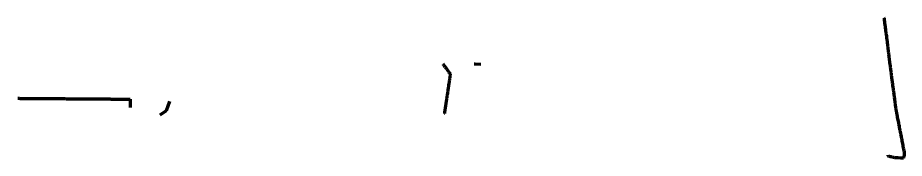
# Model space of a CAD drawing. Header units: metres. Extents: x 601342 to 604900, y 1147583 to 1148061.
# Drawn here: x 603085 to 604900, y 1147583 to 1147872 of the extents above; entities that cross this region are included whole.
import ezdxf

# ---------------------------------------------------------------- set-up
doc = ezdxf.new("R2010")
doc.units = ezdxf.units.M
doc.header["$MEASUREMENT"] = 0
doc.linetypes.add('DGN Style 3', pattern=[277.595861, 198.282758, -79.313103])
for name, color, linetype, lineweight in [('TF_F_TRA_Ledn-_1', 6, 'Continuous', 100), ('TF_K_---_Ledn-dd_1', 13, 'DGN Style 3', 70), ('TF_V_---_Ledn-_2', 140, 'DGN Style 3', 70), ('TF_V_---_Ledn-dd_2', 13, 'DGN Style 3', 70)]:
    doc.layers.add(name, color=color, linetype=linetype, lineweight=lineweight)

msp = doc.modelspace()

# ---------------------------------------------------------------- linework, layer by layer
at = {"layer": 'TF_F_TRA_Ledn-_1', "extrusion": (0.114624, 0.578783, 0.807386), "elevation": 733580.819891, "flags": 128}
msp.add_lwpolyline([(-369533.303375, -1003761.147172), (-369534.858029, -1003761.432736), (-369546.511834, -1003763.69366)], dxfattribs=at)
at = {"layer": 'TF_K_---_Ledn-dd_1'}
msp.add_line((603376.673581, 1147672.318923, 38.278008), (603389.677994, 1147681.211837, 38.22), dxfattribs=at)
at = {"layer": 'TF_K_---_Ledn-dd_1', "extrusion": (0.00328, 0.009262, 0.999952), "elevation": 12647.292255, "flags": 128}
msp.add_lwpolyline([(603386.307144, 1147613.296945), (603393.101546, 1147632.484078)], dxfattribs=at)
at = {"layer": 'TF_V_---_Ledn-_2'}
msp.add_line((604866.87, 1147588.22, 40.886587), (604866.723051, 1147589.309954, 40.921843), dxfattribs=at)
for points in [[(604858.24, 1147871.79, 36.97), (604858.3, 1147871.34, 36.97), (604858.39, 1147870.58, 36.96), (604858.84, 1147866.95, 36.91), (604859.27, 1147863.5, 36.86), (604859.4, 1147862.42, 36.85), (604859.65, 1147860.44, 36.83), (604860.08, 1147856.95, 36.75), (604860.55, 1147853.17, 36.65), (604860.71, 1147851.86, 36.63), (604860.81, 1147851.11, 36.6), (604861.23, 1147847.71, 36.66), (604861.33, 1147846.92, 36.64), (604861.41, 1147846.23, 36.61), (604861.45, 1147845.93, 36.67), (604861.51, 1147845.44, 36.63), (604861.6, 1147844.71, 36.74), (604861.64, 1147844.41, 36.77), (604861.65, 1147844.3, 36.74), (604861.72, 1147843.77, 36.49), (604861.75, 1147843.47, 36.37), (604861.82, 1147842.97, 36.28), (604861.84, 1147842.8, 36.18), (604861.88, 1147842.49, 36.17), (604861.92, 1147842.15, 36.14), (604861.98, 1147841.62, 36.28), (604861.99, 1147841.55, 36.32), (604862.040262, 1147841.167789, 36.55743), (604862.1, 1147840.75, 36.82), (604862.16, 1147840.36, 37.08), (604862.19, 1147840.17, 37.1), (604862.22, 1147839.93, 37.12), (604862.31, 1147839.35, 37.14), (604862.51, 1147837.94, 37.15), (604863.17, 1147833.42, 37.16), (604863.4, 1147831.86, 37.16), (604863.64, 1147830.17, 37.15), (604864.18, 1147826.51, 37.08), (604864.36, 1147825.22, 36.89), (604864.53, 1147824.07, 36.81), (604864.71, 1147822.86, 36.8), (604865.038041, 1147820.577665, 36.709451), (604865.08, 1147820.19, 36.69), (604865.09, 1147820.11, 36.69), (604865.14, 1147819.64, 36.72), (604865.43, 1147816.99, 36.91), (604865.55, 1147815.91, 37.03), (604865.63, 1147815.21, 37.11), (604865.81, 1147813.52, 37.07), (604866.02, 1147811.64, 37.04), (604866.11, 1147810.76, 37.02), (604866.55, 1147806.73, 36.95), (604866.68, 1147805.57, 36.94), (604866.86, 1147803.96, 36.91), (604866.87, 1147803.81, 36.89), (604867.02, 1147802.5, 36.73), (604867.12, 1147801.6, 36.69), (604867.28, 1147800.13, 36.84), (604867.33, 1147799.67, 36.88), (604867.46, 1147798.49, 36.9), (604867.56, 1147797.55, 36.91), (604867.66, 1147796.65, 36.9), (604867.71, 1147796.2, 36.95), (604867.724253, 1147796.077598, 36.949039), (604867.95, 1147794.35, 36.96), (604867.99, 1147794.03, 36.95), (604868.15, 1147792.84, 36.99), (604868.21, 1147792.41, 37.03), (604868.37, 1147791.13, 37.17), (604868.55, 1147789.77, 37.17), (604868.61, 1147789.35, 37.17), (604868.66, 1147788.94, 37.23), (604868.72, 1147788.5, 37.29), (604868.76, 1147788.22, 37.33), (604868.77, 1147788.13, 37.33), (604868.97, 1147786.62, 37.32), (604868.98, 1147786.55, 37.31), (604869.06, 1147785.93, 37.32), (604869.09, 1147785.68, 37.34), (604869.3, 1147784.08, 37.26), (604869.42, 1147783.23, 37.3), (604869.9, 1147779.59, 37.41), (604870.39, 1147775.89, 37.54), (604870.4, 1147775.79, 37.54), (604870.41, 1147775.71, 37.54), (604870.78, 1147772.92, 37.36), (604870.83, 1147772.49, 37.37), (604870.91, 1147771.92, 37.4), (604870.99, 1147771.28, 37.46), (604871.14, 1147770.18, 37.56), (604871.17, 1147769.98, 37.57), (604871.27, 1147769.23, 37.55), (604871.45, 1147767.82, 37.67), (604872.01, 1147763.59, 37.76), (604872.06, 1147763.2, 37.78), (604872.09, 1147762.98, 37.77), (604872.11, 1147762.83, 37.79), (604872.37, 1147760.85, 37.76), (604872.42, 1147760.5, 37.76), (604872.63, 1147758.91, 37.75), (604872.78, 1147757.74, 37.76), (604872.84, 1147757.32, 37.78), (604872.88, 1147757.02, 37.78), (604873.05, 1147755.74, 37.76), (604873.37, 1147753.28, 37.84), (604873.6, 1147751.53, 37.91), (604873.64, 1147751.23, 37.88), (604873.67, 1147751, 37.92), (604873.69, 1147750.84, 37.88), (604873.84, 1147749.75, 37.83), (604873.99, 1147748.62, 37.9), (604874.04, 1147748.2, 37.85), (604874.53, 1147744.49, 37.84), (604874.7, 1147743.2, 37.82), (604875.02, 1147740.84, 37.83), (604875.4, 1147737.93, 37.82), (604875.65, 1147736.07, 37.86), (604876.1, 1147732.65, 37.91), (604876.59, 1147728.92, 37.99), (604876.7, 1147728.08, 37.99), (604876.76, 1147727.62, 38), (604877.04, 1147725.5, 38.1), (604877.41, 1147722.74, 38.19), (604877.55, 1147721.65, 38.2), (604877.64, 1147720.96, 38.17), (604877.71, 1147720.45, 38.17), (604877.78, 1147719.93, 38.2), (604877.89, 1147719.1, 38.21), (604877.94, 1147718.72, 38.19), (604878.02, 1147718.06, 38.19), (604878.32, 1147715.81, 38.36), (604878.35, 1147715.61, 38.37), (604878.35, 1147715.58, 38.37), (604878.38, 1147715.37, 38.38), (604878.46, 1147714.74, 38.37), (604878.49, 1147714.5, 38.39), (604878.66, 1147713.28, 38.38), (604878.8, 1147712.19, 38.48), (604878.93, 1147711.24, 38.57), (604878.99, 1147710.75, 38.52), (604879.14, 1147709.65, 38.6), (604879.24, 1147708.85, 38.71), (604879.4, 1147707.65, 38.66), (604879.59, 1147706.18, 38.76), (604879.69, 1147705.45, 38.75), (604880, 1147703.12, 38.78), (604880.19, 1147701.64, 38.7), (604880.23, 1147701.34, 38.69), (604880.26, 1147701.15, 38.71), (604880.34, 1147700.51, 38.8), (604880.43, 1147699.87, 39.06), (604880.43, 1147699.85, 39.07), (604880.43, 1147699.84, 39.07), (604880.45, 1147699.71, 39.12), (604880.56, 1147698.83, 39.39), (604880.57, 1147698.77, 39.41), (604880.58, 1147698.73, 39.44), (604880.63, 1147698.34, 39.62), (604880.78, 1147697.23, 40.19), (604880.84, 1147696.71, 40.47), (604880.97, 1147695.72, 41), (604881.01, 1147695.43, 41.16), (604881.02, 1147695.39, 41.19), (604881.02, 1147695.38, 41.19), (604881.04, 1147695.25, 41.24), (604881.06, 1147695.11, 41.3), (604881.09, 1147694.82, 41.39), (604881.17, 1147694.28, 41.54), (604881.23, 1147693.8, 41.58), (604881.33, 1147693.05, 41.67), (604881.47, 1147691.99, 41.8), (604881.48, 1147691.88, 41.77), (604881.51, 1147691.7, 41.74), (604881.51, 1147691.65, 41.74), (604881.54, 1147691.45, 41.7), (604881.87, 1147688.92, 41.82), (604882.09, 1147687.26, 41.92), (604882.14, 1147686.91, 41.92), (604882.31, 1147685.58, 41.98), (604882.588187, 1147683.486007, 41.847902), (604882.59, 1147683.47, 41.85), (604882.69, 1147682.94, 41.81), (604882.72, 1147682.84, 41.82), (604882.94, 1147681.68, 41.91), (604883.02, 1147681.23, 41.93), (604883.1, 1147680.82, 41.82), (604883.2, 1147680.31, 41.64), (604883.42, 1147679.13, 41), (604883.48, 1147678.8, 40.82), (604883.51, 1147678.7, 40.76), (604883.52, 1147678.6, 40.67), (604883.57, 1147678.35, 40.41), (604883.58, 1147678.28, 40.37), (604883.6, 1147678.19, 40.36), (604883.68, 1147677.79, 40.23), (604883.71, 1147677.65, 40.18), (604883.78, 1147677.28, 40.02), (604883.79, 1147677.23, 39.98), (604883.81, 1147677.1, 39.88), (604883.87, 1147676.81, 39.72), (604883.92, 1147676.52, 39.68), (604884.2, 1147675.05, 39.82), (604884.3, 1147674.54, 39.88), (604884.33, 1147674.38, 39.92), (604884.37, 1147674.16, 40.08), (604884.43, 1147673.87, 40.27), (604884.48, 1147673.59, 40.39), (604884.57, 1147673.11, 40.44), (604884.6, 1147672.95, 40.53), (604884.72, 1147672.34, 40.96), (604884.8, 1147671.94, 41.09), (604884.95, 1147671.15, 41.27), (604885.01, 1147670.82, 41.15), (604885.11, 1147670.3, 40.8), (604885.14, 1147670.12, 40.64), (604885.23, 1147669.64, 40.42), (604885.29, 1147669.36, 40.3), (604885.33, 1147669.11, 40.22), (604885.411939, 1147668.715999, 40.19595), (604885.52, 1147668.18, 40.16), (604885.55, 1147668, 40.15), (604885.63, 1147667.56, 40.16), (604885.65, 1147667.47, 40.15), (604886.77, 1147661.66, 40.14), (604886.78, 1147661.62, 40.14), (604886.8, 1147661.52, 40.14), (604886.81, 1147661.48, 40.14), (604887.73, 1147656.72, 40.13), (604887.77, 1147656.47, 40.13), (604887.99, 1147655.35, 40.12), (604888.27, 1147653.9, 40.11), (604888.39, 1147653.27, 40.11), (604889.13, 1147649.44, 40.11), (604889.37, 1147648.2, 40.12), (604889.72, 1147646.4, 40.11), (604890.3, 1147643.36, 40.11), (604890.88, 1147640.39, 40.11), (604891.18, 1147638.82, 40.12), (604891.31, 1147638.14, 40.12), (604891.35, 1147637.97, 40.12), (604892.23, 1147633.4, 40.09), (604892.25, 1147633.3, 40.09), (604892.25, 1147633.26, 40.09), (604892.28, 1147633.15, 40.09), (604892.35, 1147632.78, 40.09), (604893.21, 1147628.32, 40.06), (604893.48, 1147626.94, 40.05), (604894.23, 1147623.02, 40.04), (604894.63, 1147620.97, 40.04), (604895.17, 1147618.14, 40.04), (604896.02, 1147613.78, 40.05), (604896.14, 1147613.14, 40.05), (604896.88, 1147609.32, 40.08), (604897.11, 1147608.09, 40.09), (604897.15, 1147607.88, 40.1), (604897.2, 1147607.67, 40.11), (604897.89, 1147604.05, 40.16), (604897.91, 1147603.97, 40.16), (604898.01, 1147603.46, 40.13), (604898.3, 1147601.95, 40.17), (604899.03, 1147598.15, 40.22), (604899.41, 1147596.17, 40.28), (604899.875075, 1147593.761751, 40.319215), (604899.83, 1147592.71, 40.33), (604899.734137, 1147590.825562, 40.379351), (604899.6, 1147589.84, 40.4), (604899.23, 1147586.9, 40.49), (604899.078232, 1147585.718561, 40.548251), (604898.57, 1147583.93, 40.64), (604898.560365, 1147583.898133, 40.638109), (604898.232282, 1147583.320658, 40.659247), (604898.22, 1147583.32, 40.66), (604898.02, 1147583.23, 40.66), (604897.92, 1147583.19, 40.66), (604897.821092, 1147583.146781, 40.666495), (604896.224134, 1147583.039832, 40.698803), (604893.15, 1147583.28, 40.75), (604893.13, 1147583.28, 40.75), (604892.91, 1147583.3, 40.76), (604887.42, 1147583.72, 40.88), (604886.88, 1147583.76, 40.88), (604886.7, 1147583.78, 40.89), (604885.44, 1147583.88, 40.95), (604883.74, 1147584.01, 40.98), (604883.21, 1147584.05, 41.04), (604882.34, 1147584.12, 41.06), (604880.36247, 1147584.267852, 41.111611), (604879.41, 1147584.48, 41.13), (604878.11, 1147584.76, 41.05), (604877.56, 1147584.88, 41.02), (604876.84, 1147585.04, 40.87), (604875.55, 1147585.32, 40.71), (604874.82, 1147585.48, 40.64), (604872.79, 1147585.92, 40.7), (604871.76, 1147586.14, 40.73), (604871.06, 1147586.3, 40.75), (604868.294597, 1147586.896466, 40.824623), (604867.71, 1147587.18, 40.85), (604867.56, 1147587.25, 40.85), (604867.52, 1147587.27, 40.85), (604867.265968, 1147587.38751, 40.858428), (604866.869965, 1147588.223559, 40.8867)], [(603955.49, 1147776.8, 38.62), (603955.5, 1147776.79, 38.61), (603955.55, 1147776.72, 38.6), (603955.95, 1147776.17, 38.6), (603956.91, 1147774.87, 38.65), (603958.16, 1147773.16, 38.61), (603958.32, 1147772.95, 38.6), (603959.49, 1147771.35, 38.57), (603960.21, 1147770.37, 38.56), (603960.42, 1147770.09, 38.55), (603960.93, 1147769.39, 38.54), (603962.07, 1147767.84, 38.56), (603963.01, 1147766.57, 38.55), (603965.44, 1147763.26, 38.46), (603966.46, 1147761.86, 38.43), (603967.16, 1147760.91, 38.42), (603967.91, 1147759.9, 38.43), (603968.12, 1147759.6, 38.44), (603968.72, 1147758.79, 38.46), (603969.86, 1147757.23, 38.36), (603970.64, 1147756.18, 38.3), (603970.663574, 1147756.146939, 38.30131)], [(603970.66, 1147756.15, 38.301132), (603970.59, 1147755.68, 38.31), (603970.45, 1147754.79, 38.24), (603970.4, 1147754.43, 38.2), (603970.35, 1147754.1, 38.22), (603970.2, 1147753.08, 38.36), (603970.16, 1147752.84, 38.39), (603970.15, 1147752.79, 38.39), (603969.98, 1147751.66, 38.33), (603969.92, 1147751.29, 38.45), (603969.92, 1147751.24, 38.45), (603969.91, 1147751.22, 38.45), (603969.91, 1147751.17, 38.45), (603969.74, 1147750.07, 38.45), (603969.68, 1147749.7, 38.35), (603969.66, 1147749.53, 38.35), (603969.56, 1147748.9, 38.43), (603969.49, 1147748.41, 38.51), (603969.48, 1147748.35, 38.51), (603969.47, 1147748.27, 38.5), (603969.26, 1147746.91, 38.42), (603969.26, 1147746.88, 38.4), (603969.19, 1147746.45, 38.2), (603969.14, 1147746.09, 38.01), (603969.11, 1147745.88, 37.99), (603969.08, 1147745.7, 37.98), (603969.07, 1147745.61, 38.03), (603968.98, 1147745.02, 38.29), (603968.93, 1147744.73, 38.42), (603968.92, 1147744.66, 38.46), (603968.89, 1147744.46, 38.59), (603968.83, 1147744.04, 38.91), (603968.79, 1147743.77, 39.03), (603968.53, 1147742.05, 39.69), (603968.52, 1147741.97, 39.73), (603968.33, 1147740.74, 39.75), (603968.28, 1147740.38, 39.74), (603968.21, 1147739.93, 39.75), (603968.02, 1147738.66, 39.75), (603967.97, 1147738.39, 39.76), (603967.94, 1147738.17, 39.77), (603967.91, 1147737.95, 39.77), (603967.72, 1147736.74, 39.81), (603967.15, 1147732.94, 39.9), (603967.01, 1147732.04, 39.82), (603966.91, 1147731.33, 39.85), (603966.71, 1147730.05, 39.98), (603966.55, 1147728.97, 39.88), (603966.39, 1147727.94, 39.8), (603966.38, 1147727.84, 39.78), (603966.28, 1147727.16, 39.75), (603965.75, 1147723.68, 39.55), (603965.63, 1147722.89, 39.68), (603965.56, 1147722.4, 39.72), (603965.43, 1147721.56, 39.68), (603965.27, 1147720.54, 39.75), (603964.99, 1147718.65, 39.94), (603964.71, 1147716.84, 39.97), (603964.19, 1147713.35, 40.03), (603964.02, 1147712.22, 40.06), (603963.78, 1147710.64, 40.02), (603963.38, 1147708.03, 40.09), (603963.31, 1147707.56, 40.11), (603963.05, 1147705.86, 40.02), (603963.01, 1147705.55, 39.97), (603962.91, 1147704.88, 39.66), (603962.82, 1147704.28, 39.48), (603962.8, 1147704.19, 39.49), (603962.73, 1147703.74, 39.17), (603962.71, 1147703.57, 39.1), (603962.66, 1147703.27, 38.9), (603962.66, 1147703.23, 38.88), (603962.56, 1147702.6, 38.67), (603962.55, 1147702.55, 38.64), (603962.53, 1147702.39, 38.55), (603962.39, 1147701.44, 37.97), (603962.31, 1147700.92, 38.33), (603962.19, 1147700.11, 38.58), (603962.16, 1147699.95, 38.66), (603962.12, 1147699.71, 38.63), (603961.87, 1147698.06, 38.45), (603961.77, 1147697.38, 38.5), (603961.71, 1147696.96, 38.42), (603961.63, 1147696.47, 38.43), (603961.58, 1147696.1, 38.45), (603961.4, 1147694.92, 38.53), (603961.34, 1147694.55, 38.48), (603961.3, 1147694.24, 38.53), (603961.22, 1147693.7, 38.47), (603961.18, 1147693.45, 38.43), (603961.15, 1147693.26, 38.46), (603961.11, 1147692.98, 38.55), (603961.01, 1147692.37, 38.56), (603960.82, 1147691.06, 38.46), (603960.81, 1147691.03, 38.46), (603960.73, 1147690.5, 38.56), (603960.68, 1147690.14, 38.63), (603960.66, 1147690.06, 38.64), (603960.66, 1147690.05, 38.64), (603960.65, 1147689.95, 38.64), (603960.31, 1147687.69, 38.63), (603960.26, 1147687.36, 38.55), (603960.12, 1147686.48, 38.56), (603959.99, 1147685.59, 38.85), (603959.81, 1147684.42, 39.24), (603959.75, 1147684.04, 39.39), (603959.71, 1147683.75, 39.47), (603959.54, 1147682.63, 39.75), (603959.51, 1147682.39, 39.81), (603959.41, 1147681.74, 40.07), (603959.37, 1147681.51, 40.19), (603958.96, 1147678.76, 41.09), (603958.82, 1147677.89, 41.39), (603958.78, 1147677.59, 41.48), (603958.42, 1147675.19, 42.22), (603958.36, 1147674.85, 42.32), (603958.36, 1147674.84, 42.32), (603958.36, 1147674.83, 42.22), (603958.36, 1147674.83, 41.9)]]:
    msp.add_polyline3d(points, dxfattribs=at)
at = {"layer": 'TF_V_---_Ledn-dd_2'}
msp.add_polyline3d([(603085.17, 1147706.23, 40.985124), (603085.46, 1147706.23, 40.98), (603085.54, 1147706.23, 40.96), (603086.73, 1147706.22, 40.96), (603086.95, 1147706.22, 40.97), (603087.06, 1147706.22, 40.98), (603087.83, 1147706.21, 40.96), (603090.26, 1147706.19, 40.89), (603090.81, 1147706.19, 40.98), (603090.96, 1147706.19, 40.98), (603091.24, 1147706.19, 40.98), (603093.38, 1147706.17, 40.9), (603093.69, 1147706.17, 40.98), (603094.74, 1147706.16, 40.92), (603095.63, 1147706.15, 41.03), (603095.64, 1147706.15, 41.03), (603096.69, 1147706.15, 40.88), (603096.99, 1147706.14, 40.9), (603097.26, 1147706.14, 40.91), (603097.66, 1147706.14, 40.86), (603097.77, 1147706.14, 40.87), (603097.79, 1147706.14, 40.88), (603097.87, 1147706.14, 40.87), (603099.26, 1147706.13, 40.91), (603099.63, 1147706.12, 40.97), (603100.54, 1147706.12, 40.99), (603100.77, 1147706.12, 40.99), (603100.83, 1147706.11, 40.99), (603102.79, 1147706.1, 41.07), (603103.04, 1147706.1, 41.08), (603103.1, 1147706.1, 41.07), (603103.31, 1147706.1, 41.05), (603104.77, 1147706.09, 40.93), (603104.83, 1147706.09, 40.92), (603104.92, 1147706.08, 40.87), (603105.45, 1147706.08, 40.89), (603106.07, 1147706.08, 40.9), (603107.15, 1147706.07, 40.89), (603112.55, 1147706.03, 40.84), (603112.83, 1147706.03, 40.89), (603114.08, 1147706.02, 41.31), (603114.26, 1147706.02, 41.4), (603114.44, 1147706.01, 41.48), (603115.95, 1147706, 42.03), (603116.83, 1147706, 42.12), (603117.9, 1147705.99, 42.18), (603118.88, 1147705.98, 42.27), (603119.76, 1147705.98, 42.17), (603120.11, 1147705.97, 42.19), (603120.7, 1147705.97, 42.19), (603120.98, 1147705.97, 42.21), (603121.64, 1147705.96, 42.23), (603122.58, 1147705.96, 42.21), (603123.47, 1147705.95, 42.14), (603124.09, 1147705.94, 42.06), (603124.79, 1147705.94, 41.94), (603125.32, 1147705.94, 42.01), (603125.58, 1147705.93, 42), (603125.89, 1147705.93, 41.96), (603126.36, 1147705.93, 41.97), (603127.8, 1147705.92, 41.84), (603130.23, 1147705.9, 41.77), (603130.71, 1147705.9, 41.74), (603130.86, 1147705.89, 41.73), (603131.48, 1147705.89, 41.69), (603131.8, 1147705.89, 41.68), (603132.42, 1147705.88, 41.61), (603133.29, 1147705.88, 41.56), (603133.93, 1147705.87, 41.52), (603134.09, 1147705.87, 41.5), (603134.77, 1147705.87, 41.56), (603135.04, 1147705.86, 41.55), (603136.02, 1147705.86, 41.44), (603136.1, 1147705.86, 41.44), (603136.73, 1147705.85, 41.53), (603137.02, 1147705.85, 41.48), (603137.84, 1147705.84, 41.4), (603138.35, 1147705.84, 41.42), (603141.5, 1147705.82, 41.31), (603142.05, 1147705.81, 41.3), (603143.48, 1147705.8, 41.21), (603144.39, 1147705.79, 41.18), (603144.93, 1147705.79, 41.16), (603145.06, 1147705.79, 41.16), (603146.08, 1147705.78, 41.12), (603146.95, 1147705.78, 41.13), (603147.19, 1147705.77, 41.09), (603149.7, 1147705.76, 41), (603151.94, 1147705.74, 40.97), (603153.01, 1147705.73, 40.87), (603153.4, 1147705.73, 40.85), (603155.92, 1147705.71, 40.78), (603156.25, 1147705.71, 40.79), (603156.83, 1147705.7, 40.75), (603157.28, 1147705.7, 40.76), (603158.3, 1147705.69, 40.71), (603159.43, 1147705.68, 40.62), (603159.62, 1147705.68, 40.61), (603160, 1147705.68, 40.61), (603161.26, 1147705.67, 40.61), (603161.64, 1147705.67, 40.61), (603161.99, 1147705.67, 40.58), (603164.89, 1147705.64, 40.46), (603164.93, 1147705.64, 40.45), (603165.58, 1147705.64, 40.41), (603165.62, 1147705.64, 40.41), (603167.03, 1147705.63, 40.45), (603168.13, 1147705.62, 40.38), (603168.35, 1147705.62, 40.37), (603169.65, 1147705.61, 40.42), (603169.88, 1147705.61, 40.43), (603171.34, 1147705.6, 40.34), (603172.11, 1147705.59, 40.35), (603172.75, 1147705.59, 40.41), (603173.71, 1147705.58, 40.36), (603175.46, 1147705.57, 40.29), (603175.79, 1147705.56, 40.32), (603176.68, 1147705.56, 40.3), (603177.59, 1147705.55, 40.26), (603177.9, 1147705.55, 40.29), (603178.09, 1147705.55, 40.3), (603178.43, 1147705.54, 40.26), (603179.08, 1147705.54, 40.2), (603179.62, 1147705.54, 40.16), (603179.9, 1147705.53, 40.2), (603180.04, 1147705.53, 40.24), (603180.44, 1147705.53, 40.16), (603180.91, 1147705.53, 40.14), (603181.23, 1147705.52, 40.13), (603181.95, 1147705.52, 40.14), (603183.34, 1147705.51, 40.18), (603183.35, 1147705.51, 40.17), (603183.86, 1147705.5, 40.09), (603183.93, 1147705.5, 40.08), (603183.94, 1147705.5, 40.08), (603184.28, 1147705.5, 40.14), (603184.43, 1147705.5, 40.14), (603185.27, 1147705.49, 40.11), (603185.65, 1147705.49, 40.09), (603185.79, 1147705.49, 40.1), (603185.88, 1147705.49, 40.1), (603187.23, 1147705.48, 40.12), (603188.5, 1147705.47, 40.13), (603189.54, 1147705.46, 40.11), (603189.74, 1147705.46, 40.11), (603190.86, 1147705.45, 40.05), (603191.59, 1147705.45, 40.05), (603192.71, 1147705.44, 40.02), (603193.52, 1147705.43, 40.04), (603194.32, 1147705.43, 39.99), (603194.95, 1147705.42, 39.97), (603195.45, 1147705.42, 40.01), (603195.68, 1147705.42, 39.99), (603195.88, 1147705.42, 39.94), (603196.59, 1147705.41, 39.96), (603197.04, 1147705.41, 39.94), (603197.16, 1147705.41, 39.94), (603197.17, 1147705.41, 39.94), (603197.24, 1147705.41, 39.94), (603199.11, 1147705.39, 40.02), (603199.95, 1147705.39, 40.04), (603200.45, 1147705.38, 40.05), (603201.91, 1147705.37, 39.96), (603202.39, 1147705.37, 39.93), (603202.45, 1147705.37, 39.95), (603203.29, 1147705.36, 40.05), (603203.94, 1147705.36, 39.96), (603203.99, 1147705.36, 39.95), (603204.05, 1147705.36, 39.95), (603204.45, 1147705.35, 40.04), (603204.96, 1147705.35, 39.94), (603205.56, 1147705.35, 39.97), (603205.82, 1147705.34, 39.98), (603207.15, 1147705.33, 39.97), (603208.15, 1147705.33, 39.96), (603210.25, 1147705.31, 39.92), (603210.27, 1147705.31, 39.92), (603210.28, 1147705.31, 39.92), (603210.3, 1147705.31, 39.92), (603210.36, 1147705.31, 39.92), (603212.49, 1147705.29, 39.92), (603212.69, 1147705.29, 39.88), (603213.75, 1147705.29, 39.9), (603214.25, 1147705.28, 39.91), (603214.37, 1147705.28, 39.91), (603216.29, 1147705.27, 39.9), (603216.8, 1147705.26, 39.9), (603216.89, 1147705.26, 39.9), (603217.46, 1147705.26, 39.88), (603217.98, 1147705.25, 39.87), (603218.05, 1147705.25, 39.87), (603218.87, 1147705.25, 39.93), (603219.26, 1147705.24, 39.98), (603219.38, 1147705.24, 39.99), (603219.74, 1147705.24, 39.95), (603220.26, 1147705.24, 39.87), (603220.29, 1147705.24, 39.87), (603220.32, 1147705.24, 39.87), (603220.43, 1147705.24, 39.88), (603222.1, 1147705.22, 39.99), (603222.34, 1147705.22, 39.99), (603222.54, 1147705.22, 39.96), (603222.93, 1147705.22, 39.94), (603224.15, 1147705.21, 39.87), (603224.62, 1147705.21, 39.87), (603226.26, 1147705.19, 39.89), (603226.41, 1147705.19, 39.9), (603226.7, 1147705.19, 39.89), (603227.1, 1147705.19, 39.91), (603227.17, 1147705.19, 39.9), (603227.86, 1147705.18, 39.91), (603228.2, 1147705.18, 39.97), (603228.74, 1147705.18, 40.01), (603229.1, 1147705.17, 40.04), (603229.45, 1147705.17, 40.06), (603229.58, 1147705.17, 40.03), (603229.97, 1147705.17, 39.91), (603230.16, 1147705.16, 39.9), (603230.98, 1147705.16, 39.96), (603232.03, 1147705.15, 40), (603232.25, 1147705.15, 40), (603232.6, 1147705.15, 39.92), (603232.86, 1147705.14, 39.87), (603233.06, 1147705.14, 39.87), (603233.51, 1147705.14, 39.89), (603233.66, 1147705.14, 39.87), (603235.62, 1147705.12, 40), (603235.92, 1147705.12, 40.02), (603236.09, 1147705.12, 40.02), (603236.72, 1147705.12, 40.07), (603236.87, 1147705.12, 40.05), (603237.13, 1147705.11, 40), (603237.24, 1147705.11, 40.02), (603237.32, 1147705.11, 40.03), (603237.47, 1147705.11, 40.02), (603238.4, 1147705.1, 39.9), (603239.1, 1147705.1, 39.99), (603239.91, 1147705.09, 40.01), (603240.43, 1147705.09, 40), (603240.71, 1147705.09, 40.01), (603241.94, 1147705.08, 40.03), (603242.65, 1147705.07, 40.06), (603243.33, 1147705.07, 40.01), (603244.06, 1147705.06, 39.87), (603244.33, 1147705.06, 39.97), (603244.54, 1147705.06, 39.99), (603245.18, 1147705.05, 40.02), (603245.6, 1147705.05, 39.99), (603246.08, 1147705.05, 39.94), (603246.7, 1147705.04, 39.91), (603247.6, 1147705.04, 39.92), (603247.96, 1147705.03, 39.89), (603248.16, 1147705.03, 39.93), (603248.92, 1147705.03, 39.87), (603249.54, 1147705.02, 39.8), (603250.43, 1147705.02, 39.91), (603250.62, 1147705.01, 39.88), (603250.73, 1147705.01, 39.9), (603250.84, 1147705.01, 39.88), (603251.17, 1147705.01, 39.91), (603252.4, 1147705, 39.9), (603252.72, 1147705, 39.92), (603253.28, 1147704.99, 39.99), (603253.51, 1147704.99, 39.96), (603253.63, 1147704.99, 39.95), (603254.27, 1147704.99, 39.88), (603254.6, 1147704.99, 39.9), (603255.31, 1147704.98, 39.99), (603256.29, 1147704.97, 39.9), (603256.53, 1147704.97, 39.92), (603257.11, 1147704.97, 40.02), (603258.04, 1147704.96, 39.96), (603258.37, 1147704.96, 39.94), (603259.01, 1147704.95, 40.03), (603259.34, 1147704.95, 40.07), (603259.46, 1147704.95, 40.08), (603259.85, 1147704.95, 40), (603260.58, 1147704.94, 39.88), (603260.84, 1147704.94, 39.93), (603261.11, 1147704.94, 39.98), (603261.58, 1147704.93, 39.9), (603262.27, 1147704.93, 39.89), (603263.41, 1147704.92, 39.87), (603263.9, 1147704.92, 39.89), (603264.22, 1147704.91, 39.97), (603264.38, 1147704.91, 39.98), (603265.1, 1147704.91, 40), (603265.61, 1147704.9, 40), (603265.67, 1147704.9, 39.99), (603266.17, 1147704.9, 39.86), (603268.04, 1147704.89, 39.89), (603268.08, 1147704.89, 39.89), (603268.37, 1147704.88, 39.75), (603269.04, 1147704.88, 39.66), (603269.15, 1147704.88, 39.63), (603269.21, 1147704.88, 39.59), (603269.68, 1147704.87, 39.46), (603270.07, 1147704.87, 39.33), (603270.35, 1147704.87, 39.2), (603270.46, 1147704.87, 39.17), (603270.91, 1147704.87, 39.13), (603271.43, 1147704.86, 39.16), (603271.61, 1147704.86, 39.15), (603272.59, 1147704.85, 39.11), (603272.65, 1147704.85, 39.12), (603272.76, 1147704.85, 39.13), (603272.93, 1147704.85, 39.13), (603273.08, 1147704.85, 39.16), (603273.11, 1147704.85, 39.17), (603273.45, 1147704.85, 39.3), (603273.78, 1147704.84, 39.42), (603274.08, 1147704.84, 39.56), (603274.13, 1147704.84, 39.58), (603274.16, 1147704.84, 39.57), (603274.74, 1147704.84, 39.57), (603274.84, 1147704.84, 39.56), (603275.73, 1147704.83, 39.72), (603276.03, 1147704.83, 39.73), (603277.06, 1147704.82, 39.73), (603277.13, 1147704.82, 39.7), (603277.23, 1147704.82, 39.74), (603277.42, 1147704.82, 39.76), (603277.89, 1147704.81, 39.76), (603278.58, 1147704.81, 39.67), (603278.59, 1147704.81, 39.67), (603278.6, 1147704.81, 39.67), (603279.33, 1147704.8, 39.71), (603279.42, 1147704.8, 39.75), (603279.78, 1147704.8, 39.68), (603279.82, 1147704.8, 39.67), (603279.89, 1147704.8, 39.64), (603280.85, 1147704.79, 39.4), (603281.32, 1147704.79, 39.42), (603281.68, 1147704.79, 39.47), (603281.89, 1147704.78, 39.48), (603282.31, 1147704.78, 39.43), (603282.69, 1147704.78, 39.35), (603283.2, 1147704.78, 39.53), (603283.24, 1147704.77, 39.54), (603283.27, 1147704.77, 39.54), (603284.27, 1147704.77, 39.64), (603284.41, 1147704.77, 39.7), (603285.16, 1147704.76, 39.8), (603285.32, 1147704.76, 39.81), (603285.34, 1147704.76, 39.81), (603285.41, 1147704.76, 39.81), (603285.52, 1147704.76, 39.82), (603286.15, 1147704.75, 39.79), (603286.23, 1147704.75, 39.81), (603286.66, 1147704.75, 39.82), (603286.85, 1147704.75, 39.79), (603286.92, 1147704.75, 39.81), (603287.03, 1147704.75, 39.81), (603287.79, 1147704.74, 39.73), (603288.39, 1147704.74, 39.62), (603288.71, 1147704.73, 39.64), (603288.99, 1147704.73, 39.57), (603289.04, 1147704.73, 39.58), (603289.13, 1147704.73, 39.6), (603289.25, 1147704.73, 39.64), (603289.55, 1147704.73, 39.75), (603289.58, 1147704.73, 39.74), (603289.65, 1147704.73, 39.76), (603289.93, 1147704.73, 39.71), (603290.45, 1147704.72, 39.66), (603291.28, 1147704.72, 39.66), (603291.51, 1147704.71, 39.65), (603292, 1147704.71, 39.72), (603292.81, 1147704.7, 39.71), (603293.56, 1147704.7, 39.71), (603294.33, 1147704.69, 39.66), (603296.5, 1147704.68, 39.6), (603298.13, 1147704.67, 39.63), (603298.39, 1147704.66, 39.64), (603298.68, 1147704.66, 39.6), (603299.44, 1147704.66, 39.49), (603301.19, 1147704.64, 39.65), (603301.23, 1147704.64, 39.65), (603301.24, 1147704.64, 39.65), (603301.29, 1147704.64, 39.65), (603302.46, 1147704.63, 39.5), (603302.67, 1147704.63, 39.44), (603302.88, 1147704.63, 39.43), (603303.48, 1147704.63, 39.53), (603303.91, 1147704.62, 39.54), (603303.97, 1147704.62, 39.56), (603304.28, 1147704.62, 39.48), (603304.45, 1147704.62, 39.44), (603304.52, 1147704.62, 39.42), (603305.25, 1147704.61, 39.53), (603305.45, 1147704.61, 39.54), (603305.52, 1147704.61, 39.56), (603305.81, 1147704.61, 39.59), (603306.73, 1147704.6, 39.53), (603307.1, 1147704.6, 39.4), (603307.18, 1147704.6, 39.39), (603307.75, 1147704.59, 39.49), (603307.76, 1147704.59, 39.49), (603308.26, 1147704.59, 39.3), (603308.44, 1147704.59, 39.27), (603309.07, 1147704.59, 39.22), (603309.38, 1147704.58, 39.22), (603310.38, 1147704.58, 39.06), (603310.72, 1147704.57, 39.04), (603311.13, 1147704.57, 38.96), (603311.15, 1147704.57, 38.96), (603312.04, 1147704.56, 39.13), (603312.92, 1147704.56, 39.02), (603313.67, 1147704.55, 39.11), (603313.86, 1147704.55, 39.16), (603313.98, 1147704.55, 39.18), (603314.13, 1147704.55, 39.21), (603314.35, 1147704.55, 39.15), (603314.53, 1147704.54, 39.18), (603314.97, 1147704.54, 39.14), (603315.200748, 1147704.535822, 39.122169), (603315.2, 1147704.15, 39.47), (603315.19, 1147703.85, 39.6), (603315.19, 1147702.97, 39.79), (603315.19, 1147702.53, 39.9), (603315.18, 1147702.06, 39.84), (603315.18, 1147701.76, 39.86), (603315.18, 1147701.49, 40.01), (603315.17, 1147700.86, 39.99), (603315.16, 1147699.6, 39.96), (603315.16, 1147699.4, 40), (603315.15, 1147698.37, 40.29), (603315.15, 1147698.2, 40.4), (603315.15, 1147697.47, 40.73), (603315.13, 1147695.82, 41.3), (603315.13, 1147694.88, 41.6), (603315.13, 1147694.66, 41.74), (603315.12, 1147694.01, 42.06), (603315.12, 1147693.45, 42.17), (603315.12, 1147693.33, 42.19), (603315.11, 1147693.02, 42.31), (603315.11, 1147692.55, 42.53), (603315.1, 1147691.73, 42.88), (603315.1, 1147691.21, 43.16), (603315.1, 1147691.05, 43.2), (603315.1, 1147690.63, 43.39), (603315.1, 1147690.52, 43.45), (603315.09, 1147690.43, 43.49), (603315.08, 1147688.4, 44.49), (603315.08, 1147688.1, 44.6), (603315.08, 1147687.97, 44.63), (603315.07, 1147687.34, 44.65)], dxfattribs=at)

doc.saveas('drawing.dxf')
